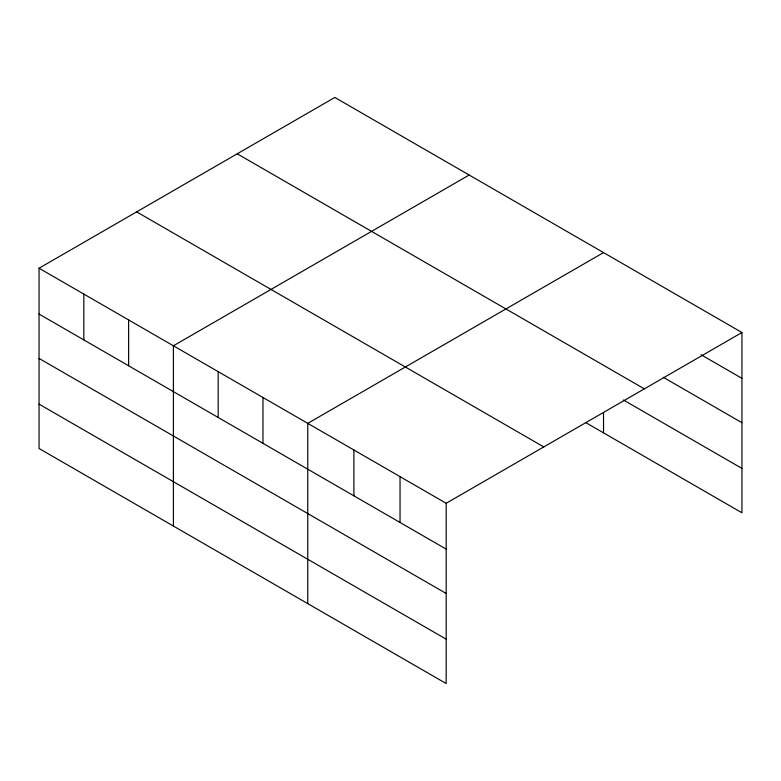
<?xml version="1.0" encoding="UTF-8"?>
<svg xmlns="http://www.w3.org/2000/svg" width="781" height="781" viewBox="0 0 781 781"><rect width="100%" height="100%" fill="white"/><g stroke="black" fill="none" stroke-linecap="round" stroke-linejoin="round"><path stroke-width="1.17" d="M446.176 593.472L446.176 503.276L39.05 268.225L39.05 448.489L446.176 683.541L446.176 593.472L39.05 358.42M39.05 268.225L334.824 97.459L741.95 332.511L741.95 512.775L585.818 422.638M469.176 175.022L173.402 345.788L173.402 526.052M603.528 252.595L307.753 423.361L307.753 603.625M446.176 503.276L741.95 332.511M701.055 354.74L741.95 378.346M663.303 377.301L741.95 422.706M237.219 153.808L644.345 388.86M623.453 399.999L741.95 468.415M136.655 211.876L543.781 446.927M39.05 314.06L446.176 549.111M39.05 404.128L446.176 639.18M603.528 412.475L603.528 432.859M400.038 476.635L400.038 522.469M353.891 449.993L353.891 495.837M262.972 397.5L262.972 443.344M218.182 371.649L218.182 417.484M128.621 319.937L128.621 365.772M83.831 294.076L83.831 339.92"/></g></svg>
